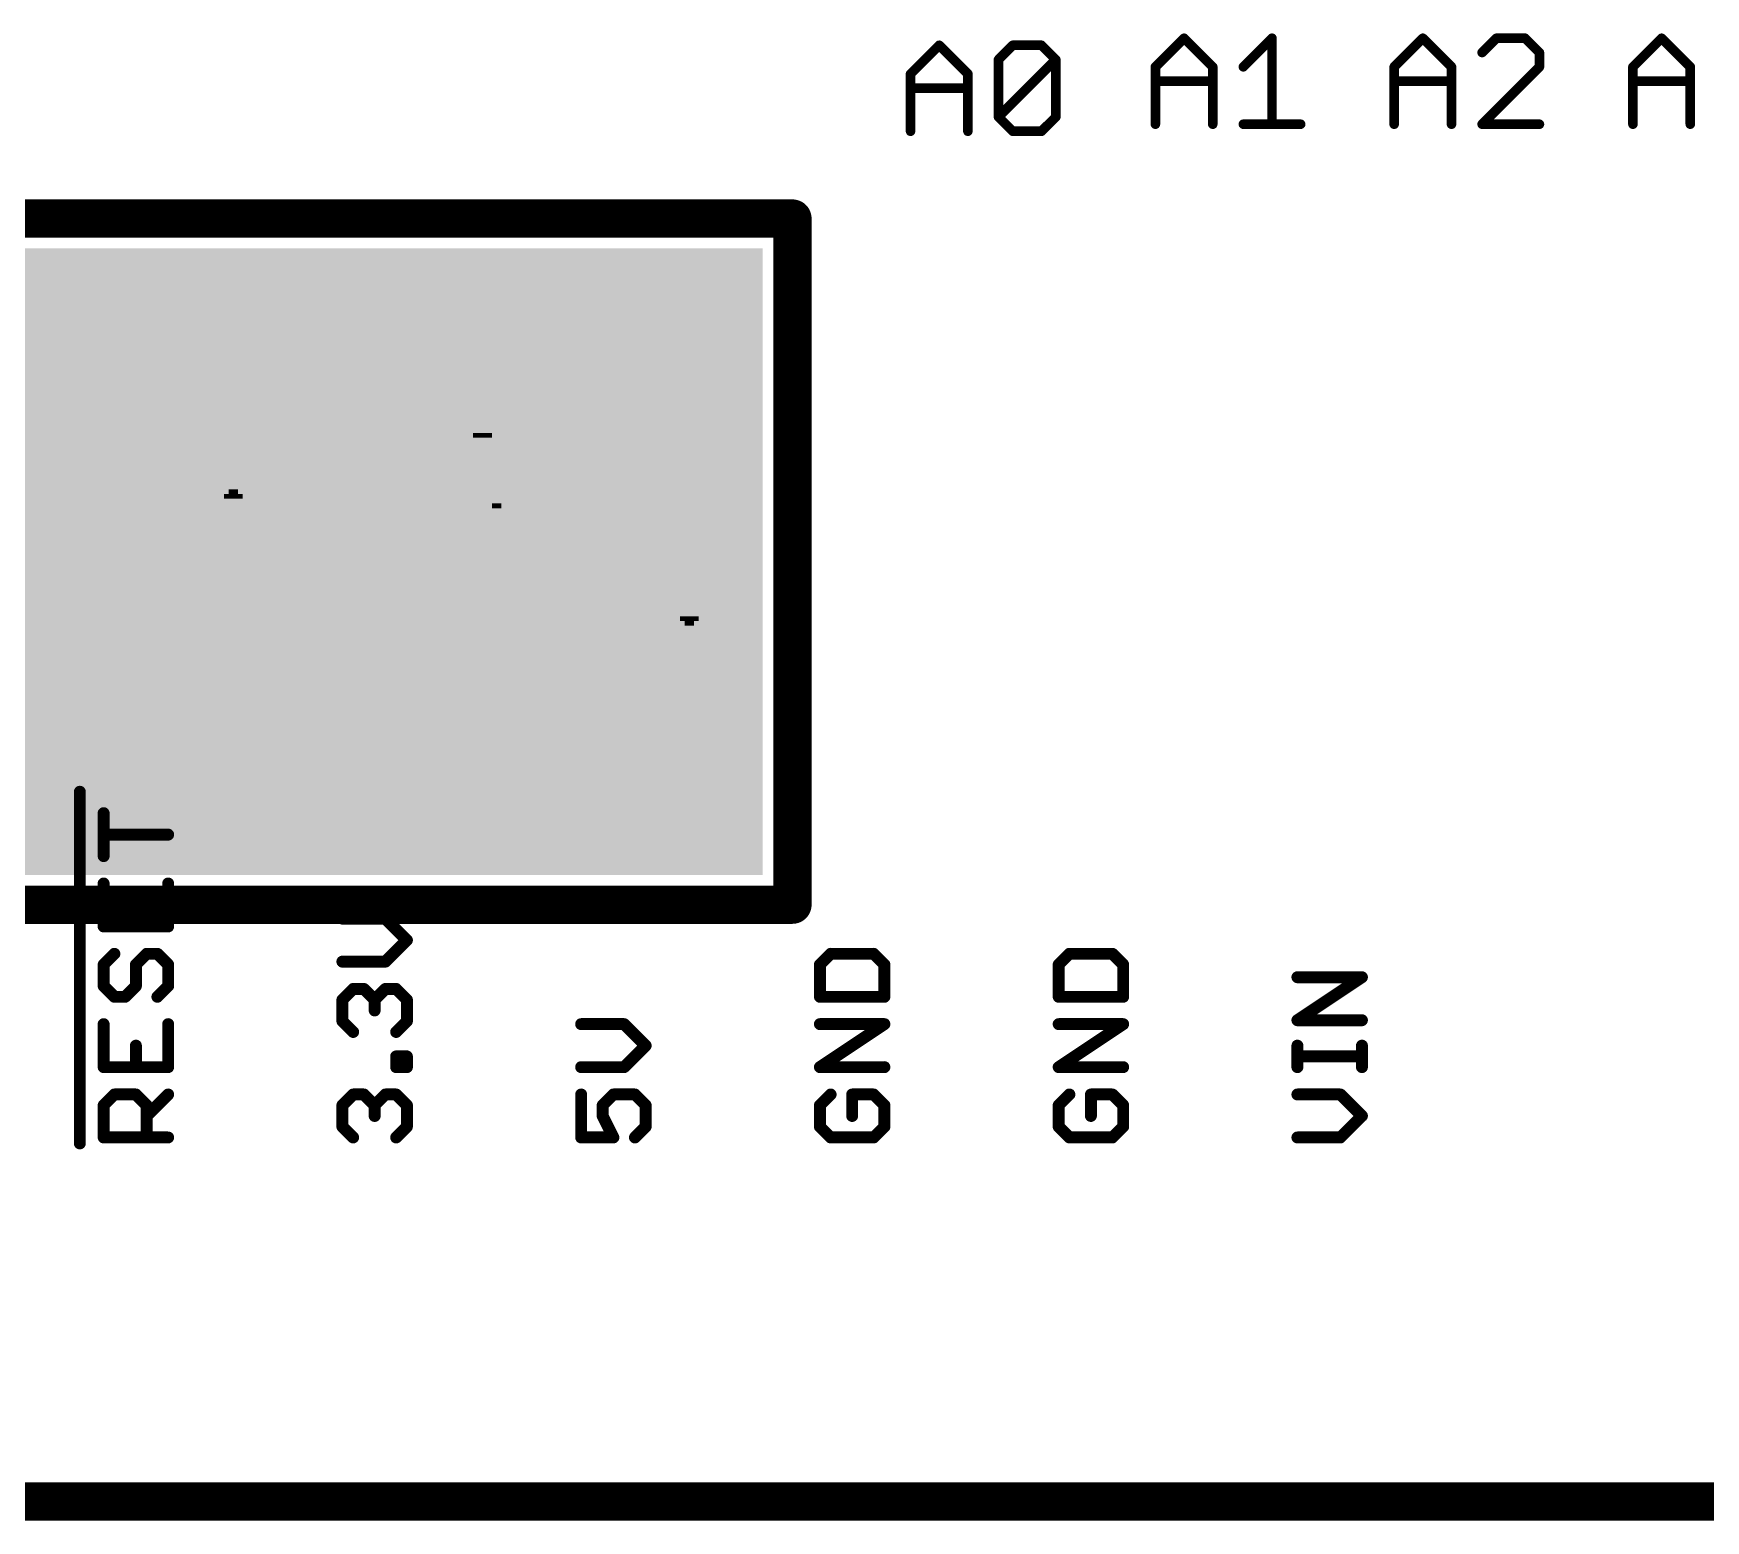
# Model space of a CAD drawing. Extents: x 48.1 to 117, y 21.4 to 75.1.
# Drawn here: x 80.19 to 97.98, y 21.39 to 37.21 of the extents above; entities that cross this region are included whole.
import ezdxf

# ---------------------------------------------------------------- set-up
doc = ezdxf.new("R2010")
doc.units = 0
for name, color, linetype in [('20', 7, 'CONTINUOUS'), ('25', 253, 'CONTINUOUS'), ('26', 253, 'CONTINUOUS')]:
    doc.layers.add(name, color=color, linetype=linetype)

# ---------------------------------------------------------------- blocks, each defined once
blk = doc.blocks.new('RECT')
blk.add_solid([(-0.5, -0.5), (0.5, -0.5), (-0.5, 0.5), (0.5, 0.5)])

msp = doc.modelspace()

# ---------------------------------------------------------------- linework, layer by layer
at = {"layer": '20', "const_width": 0.4064}
msp.add_lwpolyline([(112.7125, 21.59), (49.8475, 21.59)], dxfattribs=at)
at = {"layer": '25'}
for points, const_width in [([(92.1258, 36.8559), (92.4309, 37.161)], 0.1016), ([(92.4309, 37.161), (92.7359, 36.8559)], 0.1016), ([(93.0613, 36.8559), (93.3664, 37.161)], 0.1016), ([(93.3664, 37.161), (93.3664, 36.2458)], 0.1016), ([(94.6658, 36.8559), (94.9709, 37.161)], 0.1016), ([(94.9709, 37.161), (95.2759, 36.8559)], 0.1016), ([(95.7538, 37.161), (95.6013, 37.0085)], 0.1016), ([(96.0589, 37.161), (95.7538, 37.161)], 0.1016), ([(96.2114, 37.0085), (96.0589, 37.161)], 0.1016), ([(97.2058, 36.8559), (97.5109, 37.161)], 0.1016), ([(97.5109, 37.161), (97.8159, 36.8559)], 0.1016), ([(89.5208, 36.7809), (89.8259, 37.086)], 0.1016), ([(89.8259, 37.086), (90.1309, 36.7809)], 0.1016), ([(90.4563, 36.9335), (90.6088, 37.086)], 0.1016), ([(90.6088, 37.086), (90.9139, 37.086)], 0.1016), ([(90.9139, 37.086), (91.0664, 36.9335)], 0.1016), ([(96.2114, 36.8559), (96.2114, 37.0085)], 0.1016), ([(89.5208, 36.1708), (89.5208, 36.7809)], 0.1016), ([(90.1309, 36.7809), (90.1309, 36.1708)], 0.1016), ([(90.4563, 36.3233), (90.4563, 36.9335)], 0.1016), ([(90.4563, 36.3233), (91.0664, 36.9335)], 0.1016), ([(91.0664, 36.9335), (91.0664, 36.3233)], 0.1016), ([(92.1258, 36.2458), (92.1258, 36.8559)], 0.1016), ([(92.7359, 36.8559), (92.7359, 36.2458)], 0.1016), ([(94.6658, 36.2458), (94.6658, 36.8559)], 0.1016), ([(95.2759, 36.8559), (95.2759, 36.2458)], 0.1016), ([(95.6013, 36.2458), (96.2114, 36.8559)], 0.1016), ([(97.2058, 36.2458), (97.2058, 36.8559)], 0.1016), ([(97.8159, 36.8559), (97.8159, 36.2458)], 0.1016), ([(89.5208, 36.6284), (90.1309, 36.6284)], 0.1016), ([(92.1258, 36.7034), (92.7359, 36.7034)], 0.1016), ([(94.6658, 36.7034), (95.2759, 36.7034)], 0.1016), ([(97.2058, 36.7034), (97.8159, 36.7034)], 0.1016), ([(90.6088, 36.1708), (90.4563, 36.3233)], 0.1016), ([(91.0664, 36.3233), (90.9139, 36.1708)], 0.1016), ([(93.0613, 36.2458), (93.6714, 36.2458)], 0.1016), ([(96.2114, 36.2458), (95.6013, 36.2458)], 0.1016), ([(90.9139, 36.1708), (90.6088, 36.1708)], 0.1016), ([(80.6831, 25.4), (80.6831, 29.1421)], 0.127), ([(80.9365, 28.4572), (80.9365, 28.9148)], 0.127), ([(81.6229, 28.686), (80.9365, 28.686)], 0.127), ([(80.9365, 28.1663), (80.9365, 27.7087)], 0.127), ([(81.6229, 27.7087), (81.6229, 28.1663)], 0.127), ([(81.2797, 27.7087), (81.2797, 27.9375)], 0.127), ([(80.9365, 27.7087), (81.6229, 27.7087)], 0.127), ([(83.9341, 27.7921), (83.4765, 27.7921)], 0.127), ([(84.1629, 27.5633), (83.9341, 27.7921)], 0.127), ([(83.9341, 27.3345), (84.1629, 27.5633)], 0.127), ([(81.0509, 27.4179), (80.9365, 27.3035)], 0.127), ([(81.2797, 27.3035), (81.3941, 27.4179)], 0.127), ([(81.3941, 27.4179), (81.5085, 27.4179)], 0.127), ([(81.5085, 27.4179), (81.6229, 27.3035)], 0.127), ([(83.4765, 27.3345), (83.9341, 27.3345)], 0.127), ([(88.6709, 27.4179), (88.5565, 27.3035)], 0.127), ([(89.1285, 27.4179), (88.6709, 27.4179)], 0.127), ([(89.2429, 27.3035), (89.1285, 27.4179)], 0.127), ([(91.2109, 27.4179), (91.0965, 27.3035)], 0.127), ([(91.6685, 27.4179), (91.2109, 27.4179)], 0.127), ([(91.7829, 27.3035), (91.6685, 27.4179)], 0.127), ([(80.9365, 27.3035), (80.9365, 27.0747)], 0.127), ([(81.2797, 27.0747), (81.2797, 27.3035)], 0.127), ([(81.6229, 27.3035), (81.6229, 27.0747)], 0.127), ([(88.5565, 27.3035), (88.5565, 26.9603)], 0.127), ([(89.2429, 26.9603), (89.2429, 27.3035)], 0.127), ([(91.0965, 27.3035), (91.0965, 26.9603)], 0.127), ([(91.7829, 26.9603), (91.7829, 27.3035)], 0.127), ([(93.6365, 26.7109), (94.3229, 27.1684)], 0.127), ([(94.3229, 27.1684), (93.6365, 27.1684)], 0.127), ([(80.9365, 27.0747), (81.0509, 26.9603)], 0.127), ([(81.1653, 26.9603), (81.2797, 27.0747)], 0.127), ([(81.6229, 27.0747), (81.5085, 26.9603)], 0.127), ([(83.4765, 26.9293), (83.5909, 27.0437)], 0.127), ([(83.5909, 27.0437), (83.7053, 27.0437)], 0.127), ([(83.7053, 27.0437), (83.8197, 26.9293)], 0.127), ([(83.8197, 26.9293), (83.9341, 27.0437)], 0.127), ([(83.9341, 27.0437), (84.0485, 27.0437)], 0.127), ([(84.0485, 27.0437), (84.1629, 26.9293)], 0.127), ([(81.0509, 26.9603), (81.1653, 26.9603)], 0.127), ([(83.4765, 26.7005), (83.4765, 26.9293)], 0.127), ([(83.8197, 26.9293), (83.8197, 26.8149)], 0.127), ([(84.1629, 26.9293), (84.1629, 26.7005)], 0.127), ([(88.5565, 26.9603), (89.2429, 26.9603)], 0.127), ([(91.0965, 26.9603), (91.7829, 26.9603)], 0.127), ([(80.9365, 26.6695), (80.9365, 26.2119)], 0.127), ([(81.6229, 26.2119), (81.6229, 26.6695)], 0.127), ([(83.5909, 26.5861), (83.4765, 26.7005)], 0.127), ([(84.1629, 26.7005), (84.0485, 26.5861)], 0.127), ([(86.4741, 26.6695), (86.0165, 26.6695)], 0.127), ([(86.7029, 26.4407), (86.4741, 26.6695)], 0.127), ([(88.5565, 26.2119), (89.2429, 26.6695)], 0.127), ([(89.2429, 26.6695), (88.5565, 26.6695)], 0.127), ([(91.0965, 26.2119), (91.7829, 26.6695)], 0.127), ([(91.7829, 26.6695), (91.0965, 26.6695)], 0.127), ([(94.3229, 26.7109), (93.6365, 26.7109)], 0.127), ([(81.2797, 26.2119), (81.2797, 26.4407)], 0.127), ([(84.0485, 26.2119), (84.0485, 26.3263)], 0.127), ([(84.0485, 26.3263), (84.1629, 26.3263)], 0.127), ([(84.1629, 26.3263), (84.1629, 26.2119)], 0.127), ([(86.4741, 26.2119), (86.7029, 26.4407)], 0.127), ([(93.6365, 26.2119), (93.6365, 26.4407)], 0.127), ([(94.3229, 26.3263), (93.6365, 26.3263)], 0.127), ([(94.3229, 26.2119), (94.3229, 26.4407)], 0.127), ([(80.9365, 26.2119), (81.6229, 26.2119)], 0.127), ([(84.1629, 26.2119), (84.0485, 26.2119)], 0.127), ([(86.0165, 26.2119), (86.4741, 26.2119)], 0.127), ([(89.2429, 26.2119), (88.5565, 26.2119)], 0.127), ([(91.7829, 26.2119), (91.0965, 26.2119)], 0.127), ([(80.9365, 25.8067), (81.0509, 25.9211)], 0.127), ([(81.0509, 25.9211), (81.2797, 25.9211)], 0.127), ([(81.2797, 25.9211), (81.3941, 25.8067)], 0.127), ([(81.3941, 25.6923), (81.6229, 25.9211)], 0.127), ([(83.4765, 25.8067), (83.5909, 25.9211)], 0.127), ([(83.5909, 25.9211), (83.7053, 25.9211)], 0.127), ([(83.7053, 25.9211), (83.8197, 25.8067)], 0.127), ([(83.8197, 25.8067), (83.9341, 25.9211)], 0.127), ([(83.9341, 25.9211), (84.0485, 25.9211)], 0.127), ([(84.0485, 25.9211), (84.1629, 25.8067)], 0.127), ([(86.0165, 25.9211), (86.0165, 25.4635)], 0.127), ([(86.2453, 25.8067), (86.3597, 25.9211)], 0.127), ([(86.3597, 25.9211), (86.5885, 25.9211)], 0.127), ([(86.5885, 25.9211), (86.7029, 25.8067)], 0.127), ([(88.6709, 25.9211), (88.5565, 25.8067)], 0.127), ([(89.1285, 25.9211), (88.8997, 25.9211)], 0.127), ([(88.8997, 25.9211), (88.8997, 25.6923)], 0.127), ([(89.2429, 25.8067), (89.1285, 25.9211)], 0.127), ([(91.2109, 25.9211), (91.0965, 25.8067)], 0.127), ([(91.6685, 25.9211), (91.4397, 25.9211)], 0.127), ([(91.4397, 25.9211), (91.4397, 25.6923)], 0.127), ([(91.7829, 25.8067), (91.6685, 25.9211)], 0.127), ([(94.0941, 25.9211), (93.6365, 25.9211)], 0.127), ([(94.3229, 25.6923), (94.0941, 25.9211)], 0.127), ([(80.9365, 25.4635), (80.9365, 25.8067)], 0.127), ([(81.3941, 25.8067), (81.3941, 25.4635)], 0.127), ([(83.4765, 25.5779), (83.4765, 25.8067)], 0.127), ([(83.8197, 25.8067), (83.8197, 25.6923)], 0.127), ([(84.1629, 25.8067), (84.1629, 25.5779)], 0.127), ([(86.2453, 25.6923), (86.2453, 25.8067)], 0.127), ([(86.7029, 25.8067), (86.7029, 25.5779)], 0.127), ([(88.5565, 25.8067), (88.5565, 25.5779)], 0.127), ([(89.2429, 25.5779), (89.2429, 25.8067)], 0.127), ([(91.0965, 25.8067), (91.0965, 25.5779)], 0.127), ([(91.7829, 25.5779), (91.7829, 25.8067)], 0.127), ([(83.5909, 25.4635), (83.4765, 25.5779)], 0.127), ([(84.1629, 25.5779), (84.0485, 25.4635)], 0.127), ([(86.3597, 25.4635), (86.2453, 25.6923)], 0.127), ([(86.7029, 25.5779), (86.5885, 25.4635)], 0.127), ([(88.5565, 25.5779), (88.6709, 25.4635)], 0.127), ([(89.1285, 25.4635), (89.2429, 25.5779)], 0.127), ([(91.0965, 25.5779), (91.2109, 25.4635)], 0.127), ([(91.6685, 25.4635), (91.7829, 25.5779)], 0.127), ([(94.0941, 25.4635), (94.3229, 25.6923)], 0.127), ([(81.6229, 25.4635), (80.9365, 25.4635)], 0.127), ([(86.0165, 25.4635), (86.3597, 25.4635)], 0.127), ([(88.6709, 25.4635), (89.1285, 25.4635)], 0.127), ([(91.2109, 25.4635), (91.6685, 25.4635)], 0.127), ([(93.6365, 25.4635), (94.0941, 25.4635)], 0.127)]:
    msp.add_lwpolyline(points, dxfattribs=dict(at, const_width=const_width))
for points, const_width in [([(92.4488, 37.1789, 1), (92.4129, 37.143)], 0.0508), ([(92.4488, 37.143, 1), (92.4129, 37.1789)], 0.0508), ([(93.3918, 37.161, 1), (93.341, 37.161)], 0.0508), ([(93.3843, 37.143, 1), (93.3484, 37.1789)], 0.0508), ([(94.9888, 37.1789, 1), (94.9529, 37.143)], 0.0508), ([(94.9888, 37.143, 1), (94.9529, 37.1789)], 0.0508), ([(95.7538, 37.1864, 1), (95.7538, 37.1356)], 0.0508), ([(95.7718, 37.143, 1), (95.7359, 37.1789)], 0.0508), ([(96.0769, 37.1789, 1), (96.0409, 37.143)], 0.0508), ([(96.0589, 37.1356, 1), (96.0589, 37.1864)], 0.0508), ([(97.5288, 37.1789, 1), (97.4929, 37.143)], 0.0508), ([(97.5288, 37.143, 1), (97.4929, 37.1789)], 0.0508), ([(89.8438, 37.1039, 1), (89.8079, 37.068)], 0.0508), ([(89.8438, 37.068, 1), (89.8079, 37.1039)], 0.0508), ([(90.6088, 37.1114, 1), (90.6088, 37.0606)], 0.0508), ([(90.6268, 37.068, 1), (90.5909, 37.1039)], 0.0508), ([(90.9319, 37.1039, 1), (90.8959, 37.068)], 0.0508), ([(90.9139, 37.0606, 1), (90.9139, 37.1114)], 0.0508), ([(95.5834, 37.0264, 1), (95.6193, 36.9905)], 0.0508), ([(96.2368, 37.0085, 1), (96.186, 37.0085)], 0.0508), ([(96.1935, 36.9905, 1), (96.2294, 37.0264)], 0.0508), ([(89.5462, 36.7809, 1), (89.4954, 36.7809)], 0.0508), ([(89.5028, 36.7989, 1), (89.5388, 36.763)], 0.0508), ([(90.1563, 36.7809, 1), (90.1055, 36.7809)], 0.0508), ([(90.113, 36.763, 1), (90.1489, 36.7989)], 0.0508), ([(90.4817, 36.9335, 1), (90.4309, 36.9335)], 0.0508), ([(90.4384, 36.9514, 1), (90.4743, 36.9155)], 0.0508), ([(91.0918, 36.9335, 1), (91.041, 36.9335)], 0.0508), ([(91.0844, 36.9155, 1), (91.0485, 36.9514)], 0.0508), ([(91.0485, 36.9155, 1), (91.0844, 36.9514)], 0.0508), ([(92.1512, 36.8559, 1), (92.1004, 36.8559)], 0.0508), ([(92.1078, 36.8739, 1), (92.1438, 36.838)], 0.0508), ([(92.7613, 36.8559, 1), (92.7105, 36.8559)], 0.0508), ([(92.718, 36.838, 1), (92.7539, 36.8739)], 0.0508), ([(93.0434, 36.8739, 1), (93.0793, 36.838)], 0.0508), ([(94.6912, 36.8559, 1), (94.6404, 36.8559)], 0.0508), ([(94.6478, 36.8739, 1), (94.6838, 36.838)], 0.0508), ([(95.3013, 36.8559, 1), (95.2505, 36.8559)], 0.0508), ([(95.258, 36.838, 1), (95.2939, 36.8739)], 0.0508), ([(96.186, 36.8559, 1), (96.2368, 36.8559)], 0.0508), ([(96.2294, 36.838, 1), (96.1935, 36.8739)], 0.0508), ([(97.2312, 36.8559, 1), (97.1804, 36.8559)], 0.0508), ([(97.1878, 36.8739, 1), (97.2238, 36.838)], 0.0508), ([(97.8413, 36.8559, 1), (97.7905, 36.8559)], 0.0508), ([(97.798, 36.838, 1), (97.8339, 36.8739)], 0.0508), ([(89.5208, 36.6538, 1), (89.5208, 36.603)], 0.0508), ([(90.1309, 36.603, 1), (90.1309, 36.6538)], 0.0508), ([(92.1258, 36.7288, 1), (92.1258, 36.678)], 0.0508), ([(92.7359, 36.678, 1), (92.7359, 36.7288)], 0.0508), ([(94.6658, 36.7288, 1), (94.6658, 36.678)], 0.0508), ([(95.2759, 36.678, 1), (95.2759, 36.7288)], 0.0508), ([(97.2058, 36.7288, 1), (97.2058, 36.678)], 0.0508), ([(97.8159, 36.678, 1), (97.8159, 36.7288)], 0.0508), ([(90.4309, 36.3233, 1), (90.4817, 36.3233)], 0.0508), ([(90.4743, 36.3413, 1), (90.4384, 36.3054)], 0.0508), ([(90.4384, 36.3413, 1), (90.4743, 36.3054)], 0.0508), ([(91.041, 36.3233, 1), (91.0918, 36.3233)], 0.0508), ([(91.0844, 36.3054, 1), (91.0485, 36.3413)], 0.0508), ([(93.0613, 36.2712, 1), (93.0613, 36.2204)], 0.0508), ([(93.6714, 36.2204, 1), (93.6714, 36.2712)], 0.0508), ([(95.6013, 36.2712, 1), (95.6013, 36.2204)], 0.0508), ([(96.2114, 36.2204, 1), (96.2114, 36.2712)], 0.0508), ([(89.4954, 36.1708, 1), (89.5462, 36.1708)], 0.0508), ([(90.1055, 36.1708, 1), (90.1563, 36.1708)], 0.0508), ([(90.6088, 36.1962, 1), (90.6088, 36.1454)], 0.0508), ([(90.5909, 36.1528, 1), (90.6268, 36.1888)], 0.0508), ([(90.8959, 36.1888, 1), (90.9319, 36.1528)], 0.0508), ([(90.9139, 36.1454, 1), (90.9139, 36.1962)], 0.0508), ([(92.1004, 36.2458, 1), (92.1512, 36.2458)], 0.0508), ([(92.7105, 36.2458, 1), (92.7613, 36.2458)], 0.0508), ([(93.341, 36.2458, 1), (93.3918, 36.2458)], 0.0508), ([(94.6404, 36.2458, 1), (94.6912, 36.2458)], 0.0508), ([(95.2505, 36.2458, 1), (95.3013, 36.2458)], 0.0508), ([(95.5834, 36.2638, 1), (95.6193, 36.2278)], 0.0508), ([(97.1804, 36.2458, 1), (97.2312, 36.2458)], 0.0508), ([(97.7905, 36.2458, 1), (97.8413, 36.2458)], 0.0508), ([(80.7149, 29.1421, 1), (80.6514, 29.1421)], 0.0635), ([(80.9683, 28.9148, 1), (80.9048, 28.9148)], 0.0635), ([(80.9365, 28.7177, 1), (80.9365, 28.6542)], 0.0635), ([(81.6229, 28.6542, 1), (81.6229, 28.7177)], 0.0635), ([(80.9048, 28.4572, 1), (80.9683, 28.4572)], 0.0635), ([(80.9683, 28.1663, 1), (80.9048, 28.1663)], 0.0635), ([(81.6547, 28.1663, 1), (81.5911, 28.1663)], 0.0635), ([(81.3115, 27.9375, 1), (81.248, 27.9375)], 0.0635), ([(80.9365, 27.7405, 1), (80.9365, 27.677)], 0.0635), ([(81.6229, 27.677, 1), (81.6229, 27.7405)], 0.0635), ([(83.4765, 27.8239, 1), (83.4765, 27.7604)], 0.0635), ([(83.9566, 27.8146, 1), (83.9117, 27.7697)], 0.0635), ([(83.9341, 27.7604, 1), (83.9341, 27.8239)], 0.0635), ([(80.9048, 27.7087, 1), (80.9683, 27.7087)], 0.0635), ([(81.248, 27.7087, 1), (81.3115, 27.7087)], 0.0635), ([(81.5911, 27.7087, 1), (81.6547, 27.7087)], 0.0635), ([(84.1854, 27.5409, 1), (84.1404, 27.5858)], 0.0635), ([(84.1404, 27.5409, 1), (84.1854, 27.5858)], 0.0635), ([(81.0734, 27.3955, 1), (81.0285, 27.4404)], 0.0635), ([(81.3941, 27.4497, 1), (81.3941, 27.3862)], 0.0635), ([(81.4166, 27.3955, 1), (81.3717, 27.4404)], 0.0635), ([(81.531, 27.4404, 1), (81.4861, 27.3955)], 0.0635), ([(81.5085, 27.3862, 1), (81.5085, 27.4497)], 0.0635), ([(83.4765, 27.3663, 1), (83.4765, 27.3028)], 0.0635), ([(83.9341, 27.3028, 1), (83.9341, 27.3663)], 0.0635), ([(88.6709, 27.4497, 1), (88.6709, 27.3862)], 0.0635), ([(88.6934, 27.3955, 1), (88.6485, 27.4404)], 0.0635), ([(89.151, 27.4404, 1), (89.1061, 27.3955)], 0.0635), ([(89.1285, 27.3862, 1), (89.1285, 27.4497)], 0.0635), ([(91.2109, 27.4497, 1), (91.2109, 27.3862)], 0.0635), ([(91.2334, 27.3955, 1), (91.1885, 27.4404)], 0.0635), ([(91.691, 27.4404, 1), (91.6461, 27.3955)], 0.0635), ([(91.6685, 27.3862, 1), (91.6685, 27.4497)], 0.0635), ([(80.9683, 27.3035, 1), (80.9048, 27.3035)], 0.0635), ([(80.9141, 27.326, 1), (80.959, 27.2811)], 0.0635), ([(81.3115, 27.3035, 1), (81.248, 27.3035)], 0.0635), ([(81.2573, 27.326, 1), (81.3022, 27.2811)], 0.0635), ([(81.6547, 27.3035, 1), (81.5911, 27.3035)], 0.0635), ([(81.6004, 27.2811, 1), (81.6454, 27.326)], 0.0635), ([(83.9117, 27.357, 1), (83.9566, 27.3121)], 0.0635), ([(88.5883, 27.3035, 1), (88.5248, 27.3035)], 0.0635), ([(88.5341, 27.326, 1), (88.579, 27.2811)], 0.0635), ([(89.2747, 27.3035, 1), (89.2112, 27.3035)], 0.0635), ([(89.2204, 27.2811, 1), (89.2654, 27.326)], 0.0635), ([(91.1283, 27.3035, 1), (91.0648, 27.3035)], 0.0635), ([(91.0741, 27.326, 1), (91.119, 27.2811)], 0.0635), ([(91.8147, 27.3035, 1), (91.7511, 27.3035)], 0.0635), ([(91.7604, 27.2811, 1), (91.8054, 27.326)], 0.0635), ([(93.6365, 27.2002, 1), (93.6365, 27.1367)], 0.0635), ([(94.3405, 27.142, 1), (94.3053, 27.1949)], 0.0635), ([(94.3229, 27.1367, 1), (94.3229, 27.2002)], 0.0635), ([(80.9048, 27.0747, 1), (80.9683, 27.0747)], 0.0635), ([(80.959, 27.0972, 1), (80.9141, 27.0523)], 0.0635), ([(81.248, 27.0747, 1), (81.3115, 27.0747)], 0.0635), ([(81.3022, 27.0523, 1), (81.2573, 27.0972)], 0.0635), ([(81.5911, 27.0747, 1), (81.6547, 27.0747)], 0.0635), ([(81.6454, 27.0523, 1), (81.6004, 27.0972)], 0.0635), ([(83.5909, 27.0755, 1), (83.5909, 27.012)], 0.0635), ([(83.6134, 27.0213, 1), (83.5685, 27.0662)], 0.0635), ([(83.7278, 27.0662, 1), (83.6829, 27.0213)], 0.0635), ([(83.7053, 27.012, 1), (83.7053, 27.0755)], 0.0635), ([(83.9341, 27.0755, 1), (83.9341, 27.012)], 0.0635), ([(83.9566, 27.0213, 1), (83.9117, 27.0662)], 0.0635), ([(84.071, 27.0662, 1), (84.0261, 27.0213)], 0.0635), ([(84.0485, 27.012, 1), (84.0485, 27.0755)], 0.0635), ([(81.0509, 26.9921, 1), (81.0509, 26.9286)], 0.0635), ([(81.0285, 26.9379, 1), (81.0734, 26.9828)], 0.0635), ([(81.1429, 26.9828, 1), (81.1878, 26.9379)], 0.0635), ([(81.1653, 26.9286, 1), (81.1653, 26.9921)], 0.0635), ([(81.4861, 26.9828, 1), (81.531, 26.9379)], 0.0635), ([(83.5083, 26.9293, 1), (83.4448, 26.9293)], 0.0635), ([(83.4541, 26.9518, 1), (83.499, 26.9069)], 0.0635), ([(83.8515, 26.9293, 1), (83.788, 26.9293)], 0.0635), ([(83.7973, 26.9518, 1), (83.8422, 26.9069)], 0.0635), ([(83.7973, 26.9069, 1), (83.8422, 26.9518)], 0.0635), ([(84.1947, 26.9293, 1), (84.1312, 26.9293)], 0.0635), ([(84.1404, 26.9069, 1), (84.1854, 26.9518)], 0.0635), ([(88.5565, 26.9921, 1), (88.5565, 26.9286)], 0.0635), ([(88.5248, 26.9603, 1), (88.5883, 26.9603)], 0.0635), ([(89.2112, 26.9603, 1), (89.2747, 26.9603)], 0.0635), ([(89.2429, 26.9286, 1), (89.2429, 26.9921)], 0.0635), ([(91.0965, 26.9921, 1), (91.0965, 26.9286)], 0.0635), ([(91.0648, 26.9603, 1), (91.1283, 26.9603)], 0.0635), ([(91.7511, 26.9603, 1), (91.8147, 26.9603)], 0.0635), ([(91.7829, 26.9286, 1), (91.7829, 26.9921)], 0.0635), ([(80.9683, 26.6695, 1), (80.9048, 26.6695)], 0.0635), ([(81.6547, 26.6695, 1), (81.5911, 26.6695)], 0.0635), ([(83.4448, 26.7005, 1), (83.5083, 26.7005)], 0.0635), ([(83.499, 26.723, 1), (83.4541, 26.6781)], 0.0635), ([(83.788, 26.8149, 1), (83.8515, 26.8149)], 0.0635), ([(84.1312, 26.7005, 1), (84.1947, 26.7005)], 0.0635), ([(84.1854, 26.6781, 1), (84.1404, 26.723)], 0.0635), ([(86.0165, 26.7013, 1), (86.0165, 26.6378)], 0.0635), ([(86.4966, 26.692, 1), (86.4517, 26.6471)], 0.0635), ([(86.4741, 26.6378, 1), (86.4741, 26.7013)], 0.0635), ([(88.5565, 26.7013, 1), (88.5565, 26.6378)], 0.0635), ([(89.2605, 26.6431, 1), (89.2253, 26.6959)], 0.0635), ([(89.2429, 26.6378, 1), (89.2429, 26.7013)], 0.0635), ([(91.0965, 26.7013, 1), (91.0965, 26.6378)], 0.0635), ([(91.8005, 26.6431, 1), (91.7653, 26.6959)], 0.0635), ([(91.7829, 26.6378, 1), (91.7829, 26.7013)], 0.0635), ([(93.6365, 26.7426, 1), (93.6365, 26.6791)], 0.0635), ([(93.6189, 26.7373, 1), (93.6541, 26.6844)], 0.0635), ([(94.3229, 26.6791, 1), (94.3229, 26.7426)], 0.0635), ([(83.5685, 26.5637, 1), (83.6134, 26.6086)], 0.0635), ([(84.0261, 26.6086, 1), (84.071, 26.5637)], 0.0635), ([(81.3115, 26.4407, 1), (81.248, 26.4407)], 0.0635), ([(84.0485, 26.3581, 1), (84.0485, 26.2946)], 0.0635), ([(84.0803, 26.3263, 1), (84.0168, 26.3263)], 0.0635), ([(84.1947, 26.3263, 1), (84.1312, 26.3263)], 0.0635), ([(84.1629, 26.2946, 1), (84.1629, 26.3581)], 0.0635), ([(86.7254, 26.4183, 1), (86.6804, 26.4632)], 0.0635), ([(86.6804, 26.4183, 1), (86.7254, 26.4632)], 0.0635), ([(93.6683, 26.4407, 1), (93.6048, 26.4407)], 0.0635), ([(93.6365, 26.3581, 1), (93.6365, 26.2946)], 0.0635), ([(94.3547, 26.4407, 1), (94.2912, 26.4407)], 0.0635), ([(94.3229, 26.2946, 1), (94.3229, 26.3581)], 0.0635), ([(80.9365, 26.2437, 1), (80.9365, 26.1802)], 0.0635), ([(80.9048, 26.2119, 1), (80.9683, 26.2119)], 0.0635), ([(81.248, 26.2119, 1), (81.3115, 26.2119)], 0.0635), ([(81.5911, 26.2119, 1), (81.6547, 26.2119)], 0.0635), ([(81.6229, 26.1802, 1), (81.6229, 26.2437)], 0.0635), ([(84.0485, 26.2437, 1), (84.0485, 26.1802)], 0.0635), ([(84.0168, 26.2119, 1), (84.0803, 26.2119)], 0.0635), ([(84.1312, 26.2119, 1), (84.1947, 26.2119)], 0.0635), ([(84.1629, 26.1802, 1), (84.1629, 26.2437)], 0.0635), ([(86.0165, 26.2437, 1), (86.0165, 26.1802)], 0.0635), ([(86.4517, 26.2344, 1), (86.4966, 26.1895)], 0.0635), ([(86.4741, 26.1802, 1), (86.4741, 26.2437)], 0.0635), ([(88.5565, 26.2437, 1), (88.5565, 26.1802)], 0.0635), ([(88.5389, 26.2383, 1), (88.5741, 26.1855)], 0.0635), ([(89.2429, 26.1802, 1), (89.2429, 26.2437)], 0.0635), ([(91.0965, 26.2437, 1), (91.0965, 26.1802)], 0.0635), ([(91.0789, 26.2383, 1), (91.1141, 26.1855)], 0.0635), ([(91.7829, 26.1802, 1), (91.7829, 26.2437)], 0.0635), ([(93.6048, 26.2119, 1), (93.6683, 26.2119)], 0.0635), ([(94.2912, 26.2119, 1), (94.3547, 26.2119)], 0.0635), ([(81.0509, 25.9528, 1), (81.0509, 25.8893)], 0.0635), ([(81.0734, 25.8986, 1), (81.0285, 25.9435)], 0.0635), ([(81.3022, 25.9435, 1), (81.2573, 25.8986)], 0.0635), ([(81.2797, 25.8893, 1), (81.2797, 25.9528)], 0.0635), ([(81.6454, 25.8986, 1), (81.6004, 25.9435)], 0.0635), ([(83.5909, 25.9528, 1), (83.5909, 25.8893)], 0.0635), ([(83.6134, 25.8986, 1), (83.5685, 25.9435)], 0.0635), ([(83.7278, 25.9435, 1), (83.6829, 25.8986)], 0.0635), ([(83.7053, 25.8893, 1), (83.7053, 25.9528)], 0.0635), ([(83.9341, 25.9528, 1), (83.9341, 25.8893)], 0.0635), ([(83.9566, 25.8986, 1), (83.9117, 25.9435)], 0.0635), ([(84.071, 25.9435, 1), (84.0261, 25.8986)], 0.0635), ([(84.0485, 25.8893, 1), (84.0485, 25.9528)], 0.0635), ([(86.0483, 25.9211, 1), (85.9848, 25.9211)], 0.0635), ([(86.3597, 25.9528, 1), (86.3597, 25.8893)], 0.0635), ([(86.3822, 25.8986, 1), (86.3373, 25.9435)], 0.0635), ([(86.611, 25.9435, 1), (86.5661, 25.8986)], 0.0635), ([(86.5885, 25.8893, 1), (86.5885, 25.9528)], 0.0635), ([(88.6934, 25.8986, 1), (88.6485, 25.9435)], 0.0635), ([(88.8997, 25.9528, 1), (88.8997, 25.8893)], 0.0635), ([(88.9315, 25.9211, 1), (88.868, 25.9211)], 0.0635), ([(89.151, 25.9435, 1), (89.1061, 25.8986)], 0.0635), ([(89.1285, 25.8893, 1), (89.1285, 25.9528)], 0.0635), ([(91.2334, 25.8986, 1), (91.1885, 25.9435)], 0.0635), ([(91.4397, 25.9528, 1), (91.4397, 25.8893)], 0.0635), ([(91.4715, 25.9211, 1), (91.408, 25.9211)], 0.0635), ([(91.691, 25.9435, 1), (91.6461, 25.8986)], 0.0635), ([(91.6685, 25.8893, 1), (91.6685, 25.9528)], 0.0635), ([(93.6365, 25.9528, 1), (93.6365, 25.8893)], 0.0635), ([(94.1166, 25.9435, 1), (94.0717, 25.8986)], 0.0635), ([(94.0941, 25.8893, 1), (94.0941, 25.9528)], 0.0635), ([(80.9683, 25.8067, 1), (80.9048, 25.8067)], 0.0635), ([(80.9141, 25.8291, 1), (80.959, 25.7842)], 0.0635), ([(81.4259, 25.8067, 1), (81.3624, 25.8067)], 0.0635), ([(81.3717, 25.7842, 1), (81.4166, 25.8291)], 0.0635), ([(83.5083, 25.8067, 1), (83.4448, 25.8067)], 0.0635), ([(83.4541, 25.8291, 1), (83.499, 25.7842)], 0.0635), ([(83.8515, 25.8067, 1), (83.788, 25.8067)], 0.0635), ([(83.7973, 25.8291, 1), (83.8422, 25.7842)], 0.0635), ([(83.7973, 25.7842, 1), (83.8422, 25.8291)], 0.0635), ([(84.1947, 25.8067, 1), (84.1312, 25.8067)], 0.0635), ([(84.1404, 25.7842, 1), (84.1854, 25.8291)], 0.0635), ([(86.2771, 25.8067, 1), (86.2136, 25.8067)], 0.0635), ([(86.2229, 25.8291, 1), (86.2678, 25.7842)], 0.0635), ([(86.7347, 25.8067, 1), (86.6711, 25.8067)], 0.0635), ([(86.6804, 25.7842, 1), (86.7254, 25.8291)], 0.0635), ([(88.5883, 25.8067, 1), (88.5248, 25.8067)], 0.0635), ([(88.5341, 25.8291, 1), (88.579, 25.7842)], 0.0635), ([(89.2747, 25.8067, 1), (89.2112, 25.8067)], 0.0635), ([(89.2204, 25.7842, 1), (89.2654, 25.8291)], 0.0635), ([(91.1283, 25.8067, 1), (91.0648, 25.8067)], 0.0635), ([(91.0741, 25.8291, 1), (91.119, 25.7842)], 0.0635), ([(91.8147, 25.8067, 1), (91.7511, 25.8067)], 0.0635), ([(91.7604, 25.7842, 1), (91.8054, 25.8291)], 0.0635), ([(81.3717, 25.7147, 1), (81.4166, 25.6698)], 0.0635), ([(83.499, 25.6003, 1), (83.4541, 25.5554)], 0.0635), ([(83.788, 25.6923, 1), (83.8515, 25.6923)], 0.0635), ([(84.1854, 25.5554, 1), (84.1404, 25.6003)], 0.0635), ([(86.2737, 25.7065, 1), (86.2169, 25.6781)], 0.0635), ([(86.2136, 25.6923, 1), (86.2771, 25.6923)], 0.0635), ([(86.7254, 25.5554, 1), (86.6804, 25.6003)], 0.0635), ([(88.579, 25.6003, 1), (88.5341, 25.5554)], 0.0635), ([(88.868, 25.6923, 1), (88.9315, 25.6923)], 0.0635), ([(89.2654, 25.5554, 1), (89.2204, 25.6003)], 0.0635), ([(91.119, 25.6003, 1), (91.0741, 25.5554)], 0.0635), ([(91.408, 25.6923, 1), (91.4715, 25.6923)], 0.0635), ([(91.8054, 25.5554, 1), (91.7604, 25.6003)], 0.0635), ([(94.3454, 25.6698, 1), (94.3004, 25.7147)], 0.0635), ([(94.3004, 25.6698, 1), (94.3454, 25.7147)], 0.0635), ([(80.9365, 25.4952, 1), (80.9365, 25.4318)], 0.0635), ([(80.9048, 25.4635, 1), (80.9683, 25.4635)], 0.0635), ([(81.3624, 25.4635, 1), (81.4259, 25.4635)], 0.0635), ([(81.6229, 25.4318, 1), (81.6229, 25.4952)], 0.0635), ([(83.4448, 25.5779, 1), (83.5083, 25.5779)], 0.0635), ([(83.5685, 25.441, 1), (83.6134, 25.486)], 0.0635), ([(84.0261, 25.486, 1), (84.071, 25.441)], 0.0635), ([(84.1312, 25.5779, 1), (84.1947, 25.5779)], 0.0635), ([(86.0165, 25.4952, 1), (86.0165, 25.4318)], 0.0635), ([(85.9848, 25.4635, 1), (86.0483, 25.4635)], 0.0635), ([(86.3313, 25.4493, 1), (86.3881, 25.4777)], 0.0635), ([(86.3597, 25.4318, 1), (86.3597, 25.4952)], 0.0635), ([(86.5661, 25.486, 1), (86.611, 25.441)], 0.0635), ([(86.6711, 25.5779, 1), (86.7347, 25.5779)], 0.0635), ([(88.5248, 25.5779, 1), (88.5883, 25.5779)], 0.0635), ([(88.6709, 25.4952, 1), (88.6709, 25.4318)], 0.0635), ([(88.6485, 25.441, 1), (88.6934, 25.486)], 0.0635), ([(89.1061, 25.486, 1), (89.151, 25.441)], 0.0635), ([(89.1285, 25.4318, 1), (89.1285, 25.4952)], 0.0635), ([(89.2112, 25.5779, 1), (89.2747, 25.5779)], 0.0635), ([(91.0648, 25.5779, 1), (91.1283, 25.5779)], 0.0635), ([(91.2109, 25.4952, 1), (91.2109, 25.4318)], 0.0635), ([(91.1885, 25.441, 1), (91.2334, 25.486)], 0.0635), ([(91.6461, 25.486, 1), (91.691, 25.441)], 0.0635), ([(91.6685, 25.4318, 1), (91.6685, 25.4952)], 0.0635), ([(91.7511, 25.5779, 1), (91.8147, 25.5779)], 0.0635), ([(93.6365, 25.4952, 1), (93.6365, 25.4318)], 0.0635), ([(94.0717, 25.486, 1), (94.1166, 25.441)], 0.0635), ([(94.0941, 25.4318, 1), (94.0941, 25.4952)], 0.0635), ([(80.6514, 25.4, 1), (80.7149, 25.4)], 0.0635)]:
    msp.add_lwpolyline(points, format="xyb", dxfattribs=dict(at, const_width=const_width))
at = {"layer": '26', "const_width": 0.4064}
for points in [[(67.6275, 35.2425), (88.265, 35.2425)], [(88.265, 35.2425), (88.265, 27.94)], [(88.265, 27.94), (67.6275, 27.94)]]:
    msp.add_lwpolyline(points, dxfattribs=at)
at = {"layer": '26', "const_width": 0.2032}
for points in [[(88.3666, 35.2425, 1), (88.1634, 35.2425)], [(88.265, 35.1409, 1), (88.265, 35.3441)], [(88.265, 27.8384, 1), (88.265, 28.0416)], [(88.1634, 27.94, 1), (88.3666, 27.94)]]:
    msp.add_lwpolyline(points, format="xyb", dxfattribs=at)

# ---------------------------------------------------------------- block references
at = {"layer": '26'}
for p, xscale, yscale in [((77.7875, 31.5913), 20.32, 6.6675), ((84.742, 34.535), 0.55, 0.05), ((84.742, 34.585), 0.35, 0.05), ((84.742, 34.335), 0.95, 0.05), ((84.742, 34.385), 0.85, 0.05), ((84.742, 34.435), 0.75, 0.05), ((84.742, 34.485), 0.65, 0.05), ((84.742, 34.135), 1.35, 0.05), ((84.742, 34.185), 1.25, 0.05), ((84.742, 34.235), 1.15, 0.05), ((84.742, 34.285), 1.05, 0.05), ((84.742, 33.985), 1.65, 0.05), ((84.742, 34.035), 1.55, 0.05), ((84.742, 34.085), 1.45, 0.05), ((84.742, 33.785), 2.05, 0.05), ((84.742, 33.835), 1.95, 0.05), ((84.742, 33.885), 1.85, 0.05), ((84.742, 33.935), 1.75, 0.05), ((84.742, 33.635), 2.35, 0.05), ((84.742, 33.685), 2.25, 0.05), ((84.742, 33.735), 2.15, 0.05), ((84.742, 33.435), 2.75, 0.05), ((84.742, 33.485), 2.65, 0.05), ((84.742, 33.535), 2.55, 0.05), ((84.742, 33.585), 2.45, 0.05), ((83.992, 33.285), 1.55, 0.05), ((84.742, 33.335), 2.95, 0.05), ((84.742, 33.385), 2.85, 0.05), ((85.717, 33.285), 1.1, 0.05), ((83.742, 33.085), 1.45, 0.05), ((83.792, 33.135), 1.45, 0.05), ((83.842, 33.185), 1.45, 0.05), ((83.917, 33.235), 1.5, 0.05), ((85.792, 33.235), 1.05, 0.05), ((85.842, 33.185), 1.05, 0.05), ((85.892, 33.135), 1.05, 0.05), ((85.942, 33.085), 1.05, 0.05), ((83.617, 32.885), 1.6, 0.05), ((83.642, 32.935), 1.55, 0.05), ((83.667, 32.985), 1.5, 0.05), ((83.717, 33.035), 1.5, 0.05), ((84.942, 32.885), 0.35, 0.05), ((84.967, 32.935), 0.2, 0.05), ((85.992, 33.035), 1.05, 0.05), ((86.017, 32.985), 1.1, 0.05), ((86.067, 32.935), 1.1, 0.05), ((86.092, 32.885), 1.15, 0.05), ((83.517, 32.735), 1.7, 0.05), ((83.542, 32.785), 1.65, 0.05), ((83.567, 32.835), 1.6, 0.05), ((84.967, 32.835), 0.4, 0.05), ((84.967, 32.785), 0.4, 0.05), ((84.967, 32.735), 0.4, 0.05), ((86.117, 32.835), 1.2, 0.05), ((86.142, 32.785), 1.25, 0.05), ((86.167, 32.735), 1.3, 0.05), ((80.792, 32.685), 1.15, 0.05), ((80.817, 32.635), 1.2, 0.05), ((80.817, 32.585), 1.2, 0.05), ((80.817, 32.535), 1.2, 0.05), ((83.542, 32.685), 1.65, 0.05), ((83.567, 32.635), 1.6, 0.05), ((83.617, 32.585), 1.6, 0.05), ((83.642, 32.535), 1.55, 0.05), ((84.967, 32.685), 0.4, 0.05), ((84.967, 32.635), 0.4, 0.05), ((84.967, 32.585), 0.3, 0.05), ((86.192, 32.685), 1.35, 0.05), ((86.217, 32.635), 1.4, 0.05), ((86.242, 32.585), 1.45, 0.05), ((86.267, 32.535), 1.5, 0.05), ((80.817, 32.485), 1.2, 0.05), ((80.817, 32.435), 1.2, 0.05), ((80.817, 32.385), 1.2, 0.05), ((83.692, 32.485), 1.55, 0.05), ((83.717, 32.435), 1.5, 0.05), ((83.767, 32.385), 1.5, 0.05), ((86.317, 32.485), 1.5, 0.05), ((86.367, 32.435), 1.5, 0.05), ((86.417, 32.385), 1.5, 0.05), ((80.817, 32.335), 1.2, 0.05), ((81.192, 32.285), 0.45, 0.05), ((81.192, 32.235), 0.45, 0.05), ((81.192, 32.185), 0.45, 0.05), ((82.317, 32.185), 0.4, 0.05), ((82.317, 32.235), 0.3, 0.05), ((82.317, 32.285), 0.2, 0.05), ((82.317, 32.335), 0.1, 0.05), ((83.817, 32.335), 1.5, 0.05), ((83.867, 32.285), 1.5, 0.05), ((83.942, 32.235), 1.55, 0.05), ((84.017, 32.185), 1.6, 0.05), ((85.117, 32.185), 0.1, 0.05), ((86.467, 32.335), 1.5, 0.05), ((86.517, 32.285), 1.5, 0.05), ((86.567, 32.235), 1.5, 0.05), ((86.617, 32.185), 1.5, 0.05), ((81.192, 32.135), 0.45, 0.05), ((81.192, 32.085), 0.45, 0.05), ((81.192, 32.035), 0.45, 0.05), ((82.317, 32.035), 0.7, 0.05), ((82.317, 32.085), 0.6, 0.05), ((82.317, 32.135), 0.5, 0.05), ((84.267, 32.135), 2, 0.05), ((84.317, 32.085), 2, 0.05), ((84.367, 32.035), 2, 0.05), ((86.667, 32.135), 1.5, 0.05), ((86.717, 32.085), 1.5, 0.05), ((86.767, 32.035), 1.5, 0.05), ((80.867, 31.885), 1.1, 0.05), ((80.867, 31.835), 1.1, 0.05), ((81.192, 31.985), 0.45, 0.05), ((81.192, 31.935), 0.45, 0.05), ((82.317, 31.835), 1.1, 0.05), ((82.317, 31.935), 0.9, 0.05), ((82.317, 31.985), 0.8, 0.05), ((84.417, 31.985), 2, 0.05), ((84.467, 31.935), 2, 0.05), ((84.517, 31.885), 2, 0.05), ((84.567, 31.835), 2, 0.05), ((86.817, 31.985), 1.5, 0.05), ((86.867, 31.935), 1.5, 0.05), ((86.917, 31.885), 1.5, 0.05), ((86.942, 31.835), 1.45, 0.05), ((80.867, 31.785), 1.1, 0.05), ((80.867, 31.735), 1.1, 0.05), ((80.867, 31.685), 1.1, 0.05), ((82.342, 31.735), 1.25, 0.05), ((82.367, 31.685), 1.3, 0.05), ((82.342, 31.785), 1.15, 0.05), ((84.617, 31.785), 2, 0.05), ((84.667, 31.735), 2, 0.05), ((84.717, 31.685), 2, 0.05), ((86.992, 31.785), 1.45, 0.05), ((87.017, 31.735), 1.4, 0.05), ((87.042, 31.685), 1.35, 0.05), ((80.867, 31.635), 1.1, 0.05), ((80.867, 31.585), 1.1, 0.05), ((80.892, 31.535), 1.05, 0.05), ((81.192, 31.485), 0.45, 0.05), ((82.392, 31.635), 1.35, 0.05), ((82.417, 31.585), 1.4, 0.05), ((82.442, 31.535), 1.45, 0.05), ((82.492, 31.485), 1.45, 0.05), ((84.767, 31.635), 2, 0.05), ((84.817, 31.585), 2, 0.05), ((84.867, 31.535), 2, 0.05), ((84.917, 31.485), 2, 0.05), ((87.067, 31.635), 1.3, 0.05), ((87.092, 31.585), 1.25, 0.05), ((87.117, 31.535), 1.2, 0.05), ((87.142, 31.485), 1.15, 0.05), ((81.192, 31.435), 0.45, 0.05), ((81.192, 31.385), 0.45, 0.05), ((81.192, 31.335), 0.45, 0.05), ((81.192, 31.285), 0.45, 0.05), ((82.517, 31.435), 1.5, 0.05), ((82.567, 31.385), 1.5, 0.05), ((82.617, 31.335), 1.5, 0.05), ((82.667, 31.285), 1.5, 0.05), ((84.967, 31.435), 2, 0.05), ((85.017, 31.385), 2, 0.05), ((85.067, 31.335), 2, 0.05), ((85.117, 31.285), 2, 0.05), ((87.142, 31.435), 1.05, 0.05), ((87.167, 31.335), 0.9, 0.05), ((87.167, 31.285), 0.8, 0.05), ((81.192, 31.235), 0.45, 0.05), ((81.192, 31.185), 0.45, 0.05), ((81.192, 31.135), 0.45, 0.05), ((82.717, 31.235), 1.5, 0.05), ((82.767, 31.185), 1.5, 0.05), ((82.817, 31.135), 1.5, 0.05), ((85.167, 31.235), 2, 0.05), ((85.217, 31.185), 2, 0.05), ((85.467, 31.135), 1.6, 0.05), ((87.167, 31.235), 0.7, 0.05), ((87.167, 31.185), 0.6, 0.05), ((87.167, 31.135), 0.5, 0.05), ((81.192, 31.085), 0.45, 0.05), ((81.192, 31.035), 0.45, 0.05), ((81.192, 30.985), 0.45, 0.05), ((81.192, 30.935), 0.45, 0.05), ((82.867, 31.085), 1.5, 0.05), ((82.917, 31.035), 1.5, 0.05), ((82.967, 30.985), 1.5, 0.05), ((83.017, 30.935), 1.5, 0.05), ((85.542, 31.085), 1.55, 0.05), ((85.592, 31.035), 1.55, 0.05), ((85.642, 30.985), 1.55, 0.05), ((85.692, 30.935), 1.55, 0.05), ((87.167, 31.085), 0.4, 0.05), ((87.167, 31.035), 0.3, 0.05), ((87.167, 30.985), 0.2, 0.05), ((87.167, 30.935), 0.1, 0.05), ((81.192, 30.885), 0.45, 0.05), ((81.192, 30.835), 0.35, 0.05), ((83.067, 30.885), 1.5, 0.05), ((83.117, 30.835), 1.5, 0.05), ((83.167, 30.785), 1.5, 0.05), ((84.442, 30.785), 0.25, 0.05), ((85.742, 30.885), 1.55, 0.05), ((85.767, 30.835), 1.6, 0.05), ((85.817, 30.785), 1.6, 0.05), ((83.167, 30.735), 1.4, 0.05), ((83.192, 30.685), 1.35, 0.05), ((83.217, 30.635), 1.3, 0.05), ((83.242, 30.585), 1.25, 0.05), ((84.442, 30.635), 0.45, 0.05), ((84.442, 30.585), 0.45, 0.05), ((84.442, 30.735), 0.35, 0.05), ((84.467, 30.685), 0.4, 0.05), ((85.842, 30.735), 1.65, 0.05), ((85.867, 30.685), 1.7, 0.05), ((85.892, 30.635), 1.75, 0.05), ((85.917, 30.585), 1.8, 0.05), ((83.267, 30.535), 1.2, 0.05), ((83.292, 30.485), 1.15, 0.05), ((83.342, 30.435), 1.15, 0.05), ((84.442, 30.485), 0.35, 0.05), ((84.442, 30.435), 0.25, 0.05), ((85.917, 30.535), 1.8, 0.05), ((85.892, 30.485), 1.75, 0.05), ((85.867, 30.435), 1.7, 0.05), ((83.367, 30.385), 1.1, 0.05), ((83.392, 30.335), 1.05, 0.05), ((83.442, 30.285), 1.05, 0.05), ((83.492, 30.235), 1.05, 0.05), ((85.742, 30.285), 1.65, 0.05), ((85.717, 30.235), 1.6, 0.05), ((85.817, 30.385), 1.7, 0.05), ((85.792, 30.335), 1.65, 0.05), ((83.542, 30.185), 1.05, 0.05), ((83.592, 30.135), 1.05, 0.05), ((83.667, 30.085), 1.1, 0.05), ((85.542, 30.085), 1.65, 0.05), ((85.592, 30.135), 1.65, 0.05), ((85.667, 30.185), 1.6, 0.05), ((83.767, 30.035), 1.2, 0.05), ((84.742, 29.985), 3.05, 0.05), ((84.742, 29.935), 2.95, 0.05), ((84.742, 29.885), 2.85, 0.05), ((85.442, 30.035), 1.75, 0.05), ((84.742, 29.835), 2.75, 0.05), ((84.742, 29.785), 2.65, 0.05), ((84.742, 29.735), 2.55, 0.05), ((84.742, 29.685), 2.45, 0.05), ((84.742, 29.635), 2.35, 0.05), ((84.742, 29.585), 2.25, 0.05), ((84.742, 29.535), 2.15, 0.05), ((84.742, 29.485), 2.05, 0.05), ((84.742, 29.435), 1.95, 0.05), ((84.742, 29.385), 1.85, 0.05), ((84.742, 29.335), 1.75, 0.05), ((84.742, 29.285), 1.65, 0.05), ((84.742, 29.235), 1.55, 0.05), ((84.742, 29.185), 1.45, 0.05), ((84.742, 29.135), 1.35, 0.05), ((84.742, 29.085), 1.25, 0.05), ((84.742, 29.035), 1.15, 0.05), ((84.742, 28.985), 1.05, 0.05), ((84.742, 28.935), 0.95, 0.05), ((84.742, 28.885), 0.85, 0.05), ((84.742, 28.835), 0.75, 0.05), ((84.742, 28.785), 0.65, 0.05), ((84.742, 28.735), 0.55, 0.05), ((84.742, 28.685), 0.35, 0.05)]:
    msp.add_blockref('RECT', p, dxfattribs=dict(at, xscale=xscale, yscale=yscale))
at = {"layer": '26', "yscale": 0.05}
for p in [(82.317, 31.885), (87.167, 31.385)]:
    msp.add_blockref('RECT', p, dxfattribs=at)

doc.saveas('drawing.dxf')
